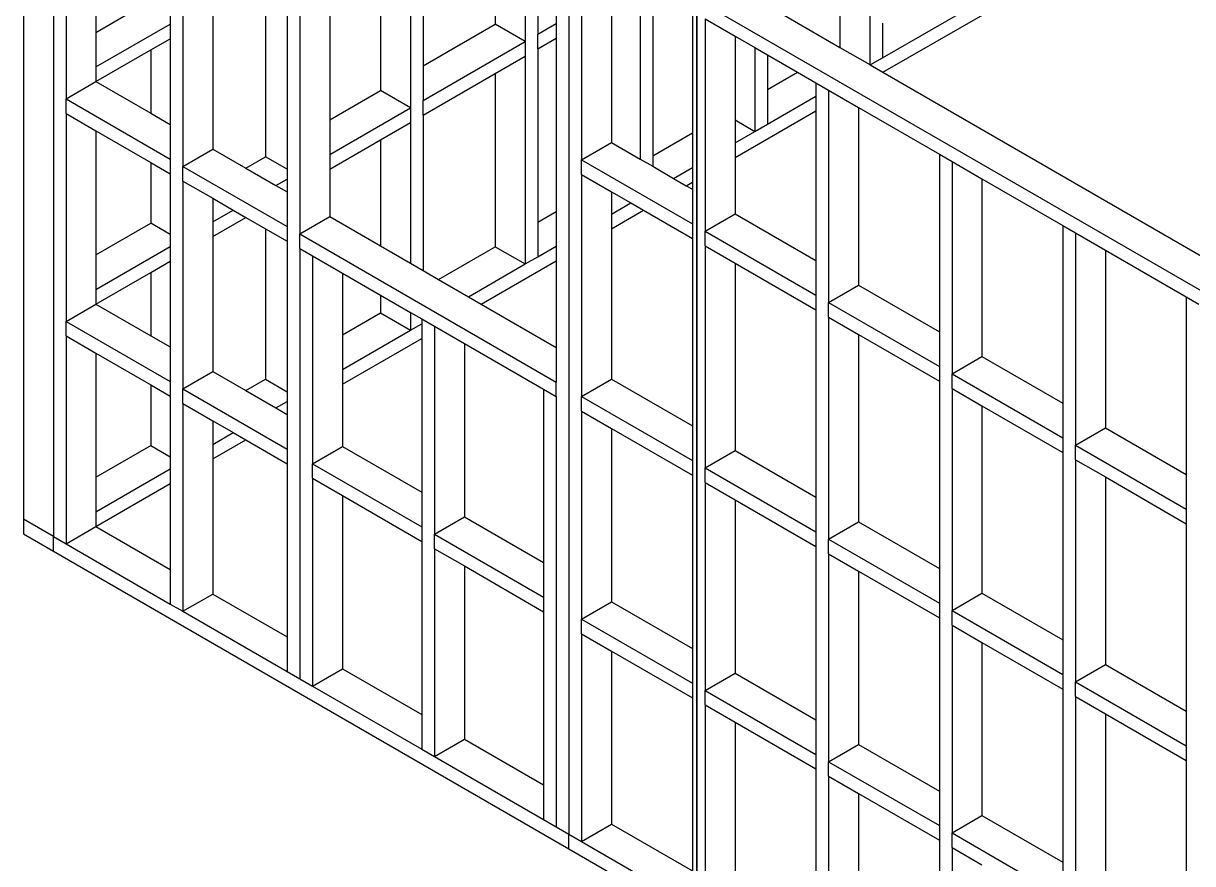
# Model space of a CAD drawing. Header units: millimetres. Extents: x 19458 to 19801, y 4351 to 4752.
# Drawn here: x 19618.583 to 19621.065, y 4519.628 to 4521.411 of the extents above; entities that cross this region are included whole.
import ezdxf

# ---------------------------------------------------------------- set-up
doc = ezdxf.new("R2010")
doc.units = ezdxf.units.MM
for name, color, linetype in [('cotas', 1, 'Continuous'), ('cotas @ 100', 1, 'Continuous'), ('cotas @ 200', 1, 'Continuous'), ('cotas @ 300', 1, 'Continuous'), ('cotas @ 400', 1, 'Continuous'), ('cotas @ 500', 1, 'Continuous'), ('cotas @ 95.9969', 1, 'Continuous')]:
    doc.layers.add(name, color=color, linetype=linetype)
doc.styles.add('COTAS SMC', font='GOTHIC.TTF')
doc.dimstyles.new('PIES SMCONSTRUCCIONES', dxfattribs={"dimscale": 0, "dimtxt": 0.18, "dimasz": 0.2, "dimexe": 0.18, "dimexo": 0, "dimgap": 0.1, "dimtad": 1, "dimdec": 0, "dimlfac": 39.3700787, "dimzin": 0, "dimdsep": 46, "dimlunit": 4, "dimtxsty": 'COTAS SMC', "dimblk1": 'FLECHA1', "dimblk2": 'FLECHA1', "dimsah": 1, "dimcen": 0.2, "dimdle": 0.075, "dimclrd": 1, "dimclre": 1, "dimclrt": 2, "dimaunit": 1, "dimadec": 0, "dimazin": 0, "dimtfac": 0.75, "dimtdec": 0, "dimtix": 1, "dimtmove": 2, "dimatfit": 3, "dimfxl": 0.09, "dimtvp": 1.5, "dimtfill": 1, "dimtolj": 1, "dimtzin": 0, "dimarcsym": 0})

# ---------------------------------------------------------------- blocks, each defined once
blk = doc.blocks.new('FLECHA1')
at = {"color": 1}
blk.add_line((-1, 0), (0.4961616904075186, 0), dxfattribs=at)
blk = doc.blocks.new('*D1623')
at = {"layer": 'cotas', "color": 1, "lineweight": -2, "transparency": 16777216}
for p, q in [((19620.01280604143, 4651.753346359425), (19620.01280604143, 4751.753346359425)), ((19620.41684630451, 4551.753346359425), (19530.01280604143, 4551.753346359425)), ((19620.01280604143, 4550.533346359425), (19620.01280604143, 4551.753346359425)), ((19620.41684630451, 4550.533346359425), (19530.01280604143, 4550.533346359425)), ((19620.01280604143, 4450.533346359425), (19620.01280604143, 4350.533346359425))]:
    blk.add_line(p, q, dxfattribs=at)
at = {"layer": 'Defpoints', "color": 0, "transparency": 16777216}
for p in [(19620.01280604143, 4551.753346359425), (19620.41684630451, 4551.753346359425), (19620.41684630451, 4550.533346359425)]:
    blk.add_point(p, dxfattribs=at)
at = {"layer": 'cotas', "color": 1, "lineweight": -2, "transparency": 16777216, "xscale": 100, "yscale": 100, "zscale": 100}
for p, rotation in [((19620.01280604143, 4551.753346359425), 270), ((19620.01280604143, 4550.533346359425), 90)]:
    blk.add_blockref('FLECHA1', p, dxfattribs=dict(at, rotation=rotation))
at = {"layer": 'cotas', "color": 2, "transparency": 16777216, "insert": (19523.88092296869, 4551.143346359429), "char_height": 90, "attachment_point": 5, "rotation": 90, "style": 'COTAS SMC', "bg_fill": 3, "box_fill_scale": 1.1, "bg_fill_color": 256, "bg_fill_true_color": 13158600, "bg_fill_transparency": 0}
blk.add_mtext("\\A1;4'", dxfattribs=at)
blk = doc.blocks.new('*D1646')
at = {"layer": 'cotas', "color": 1, "lineweight": -2, "transparency": 16777216}
for p, q in [((19620.01280604143, 4571.753346359425), (19620.01280604143, 4591.753346359425)), ((19620.41684630451, 4551.753346359425), (19602.01280604143, 4551.753346359425)), ((19620.01280604143, 4550.533346359425), (19620.01280604143, 4551.753346359425)), ((19620.41684630451, 4550.533346359425), (19602.01280604143, 4550.533346359425)), ((19620.01280604143, 4530.533346359425), (19620.01280604143, 4510.533346359425))]:
    blk.add_line(p, q, dxfattribs=at)
at = {"layer": 'Defpoints', "color": 0, "transparency": 16777216}
for p in [(19620.01280604143, 4551.753346359425), (19620.41684630451, 4551.753346359425), (19620.41684630451, 4550.533346359425)]:
    blk.add_point(p, dxfattribs=at)
at = {"layer": 'cotas', "color": 1, "lineweight": -2, "transparency": 16777216, "xscale": 20, "yscale": 20, "zscale": 20}
for p, rotation in [((19620.01280604143, 4551.753346359425), 270), ((19620.01280604143, 4550.533346359425), 90)]:
    blk.add_blockref('FLECHA1', p, dxfattribs=dict(at, rotation=rotation))
at = {"layer": 'cotas', "color": 2, "transparency": 16777216, "insert": (19600.78642942688, 4551.143346359429), "char_height": 18, "attachment_point": 5, "rotation": 90, "style": 'COTAS SMC', "bg_fill": 3, "box_fill_scale": 1.1, "bg_fill_color": 256, "bg_fill_true_color": 13158600, "bg_fill_transparency": 0}
blk.add_mtext("\\A1;4'", dxfattribs=at)
blk = doc.blocks.new('*D1648')
at = {"layer": 'cotas', "color": 1, "lineweight": -2, "transparency": 16777216}
for p, q in [((19620.01280604143, 4591.753346359425), (19620.01280604143, 4631.753346359425)), ((19620.41684630451, 4551.753346359425), (19584.01280604143, 4551.753346359425)), ((19620.01280604143, 4550.533346359425), (19620.01280604143, 4551.753346359425)), ((19620.41684630451, 4550.533346359425), (19584.01280604143, 4550.533346359425)), ((19620.01280604143, 4510.533346359425), (19620.01280604143, 4470.533346359425))]:
    blk.add_line(p, q, dxfattribs=at)
at = {"layer": 'Defpoints', "color": 0, "transparency": 16777216}
for p in [(19620.01280604143, 4551.753346359425), (19620.41684630451, 4551.753346359425), (19620.41684630451, 4550.533346359425)]:
    blk.add_point(p, dxfattribs=at)
at = {"layer": 'cotas', "color": 1, "lineweight": -2, "transparency": 16777216, "xscale": 40, "yscale": 40, "zscale": 40}
for p, rotation in [((19620.01280604143, 4551.753346359425), 270), ((19620.01280604143, 4550.533346359425), 90)]:
    blk.add_blockref('FLECHA1', p, dxfattribs=dict(at, rotation=rotation))
at = {"layer": 'cotas', "color": 2, "transparency": 16777216, "insert": (19581.56005281233, 4551.143346359429), "char_height": 36, "attachment_point": 5, "rotation": 90, "style": 'COTAS SMC', "bg_fill": 3, "box_fill_scale": 1.1, "bg_fill_color": 256, "bg_fill_true_color": 13158600, "bg_fill_transparency": 0}
blk.add_mtext("\\A1;4'", dxfattribs=at)
blk = doc.blocks.new('*D1667')
at = {"layer": 'cotas', "color": 1, "lineweight": -2, "transparency": 16777216}
for p, q in [((19620.01280604143, 4611.753346359425), (19620.01280604143, 4671.753346359425)), ((19620.41684630451, 4551.753346359425), (19566.01280604143, 4551.753346359425)), ((19620.01280604143, 4550.533346359425), (19620.01280604143, 4551.753346359425)), ((19620.41684630451, 4550.533346359425), (19566.01280604143, 4550.533346359425)), ((19620.01280604143, 4490.533346359425), (19620.01280604143, 4430.533346359425))]:
    blk.add_line(p, q, dxfattribs=at)
at = {"layer": 'Defpoints', "color": 0, "transparency": 16777216}
for p in [(19620.01280604143, 4551.753346359425), (19620.41684630451, 4551.753346359425), (19620.41684630451, 4550.533346359425)]:
    blk.add_point(p, dxfattribs=at)
at = {"layer": 'cotas', "color": 1, "lineweight": -2, "transparency": 16777216, "xscale": 60, "yscale": 60, "zscale": 60}
for p, rotation in [((19620.01280604143, 4551.753346359425), 270), ((19620.01280604143, 4550.533346359425), 90)]:
    blk.add_blockref('FLECHA1', p, dxfattribs=dict(at, rotation=rotation))
at = {"layer": 'cotas', "color": 2, "transparency": 16777216, "insert": (19562.33367619778, 4551.143346359429), "char_height": 54, "attachment_point": 5, "rotation": 90, "style": 'COTAS SMC', "bg_fill": 3, "box_fill_scale": 1.1, "bg_fill_color": 256, "bg_fill_true_color": 13158600, "bg_fill_transparency": 0}
blk.add_mtext("\\A1;4'", dxfattribs=at)
blk = doc.blocks.new('*D1671')
at = {"layer": 'cotas', "color": 1, "lineweight": -2, "transparency": 16777216}
for p, q in [((19620.01280604143, 4570.952731979086), (19620.01280604143, 4590.152117598745)), ((19620.41684630451, 4551.753346359425), (19602.73335898373, 4551.753346359425)), ((19620.01280604143, 4550.533346359425), (19620.01280604143, 4551.753346359425)), ((19620.41684630451, 4550.533346359425), (19602.73335898373, 4550.533346359425)), ((19620.01280604143, 4531.333960739765), (19620.01280604143, 4512.134575120105))]:
    blk.add_line(p, q, dxfattribs=at)
at = {"layer": 'Defpoints', "color": 0, "transparency": 16777216}
for p in [(19620.01280604143, 4551.753346359425), (19620.41684630451, 4551.753346359425), (19620.41684630451, 4550.533346359425)]:
    blk.add_point(p, dxfattribs=at)
at = {"layer": 'cotas', "color": 1, "lineweight": -2, "transparency": 16777216, "xscale": 19.19938561966017, "yscale": 19.19938561966017, "zscale": 19.19938561966017}
for p, rotation in [((19620.01280604143, 4551.753346359425), 270), ((19620.01280604143, 4550.533346359425), 90)]:
    blk.add_blockref('FLECHA1', p, dxfattribs=dict(at, rotation=rotation))
at = {"layer": 'cotas', "color": 2, "transparency": 16777216, "insert": (19601.55607510685, 4551.143346359429), "char_height": 17.27944705769415, "attachment_point": 5, "rotation": 90, "style": 'COTAS SMC', "bg_fill": 3, "box_fill_scale": 1.1, "bg_fill_color": 256, "bg_fill_true_color": 13158600, "bg_fill_transparency": 0}
blk.add_mtext("\\A1;4'", dxfattribs=at)
blk = doc.blocks.new('*D1673')
at = {"layer": 'cotas', "color": 1, "lineweight": -2, "transparency": 16777216}
for p, q in [((19620.01280604143, 4631.753346359425), (19620.01280604143, 4711.753346359425)), ((19620.41684630451, 4551.753346359425), (19548.01280604143, 4551.753346359425)), ((19620.01280604143, 4550.533346359425), (19620.01280604143, 4551.753346359425)), ((19620.41684630451, 4550.533346359425), (19548.01280604143, 4550.533346359425)), ((19620.01280604143, 4470.533346359425), (19620.01280604143, 4390.533346359425))]:
    blk.add_line(p, q, dxfattribs=at)
at = {"layer": 'Defpoints', "color": 0, "transparency": 16777216}
for p in [(19620.01280604143, 4551.753346359425), (19620.41684630451, 4551.753346359425), (19620.41684630451, 4550.533346359425)]:
    blk.add_point(p, dxfattribs=at)
at = {"layer": 'cotas', "color": 1, "lineweight": -2, "transparency": 16777216, "xscale": 80, "yscale": 80, "zscale": 80}
for p, rotation in [((19620.01280604143, 4551.753346359425), 270), ((19620.01280604143, 4550.533346359425), 90)]:
    blk.add_blockref('FLECHA1', p, dxfattribs=dict(at, rotation=rotation))
at = {"layer": 'cotas', "color": 2, "transparency": 16777216, "insert": (19543.10729958324, 4551.143346359429), "char_height": 72, "attachment_point": 5, "rotation": 90, "style": 'COTAS SMC', "bg_fill": 3, "box_fill_scale": 1.1, "bg_fill_color": 256, "bg_fill_true_color": 13158600, "bg_fill_transparency": 0}
blk.add_mtext("\\A1;4'", dxfattribs=at)
blk = doc.blocks.new('ISO GENERAL')
at = {"color": 250}
for p, q in [((-5.156229413547408, -0.3556681186764763), (-5.156229413547408, -2.253206172750652)), ((-5.092589803240116, -0.3924104648185676), (-5.092589803240116, -2.289948518891833)), ((-4.569330785172497, -0.7255410698289779), (-4.569330785172497, -1.647692308265505)), ((-3.359596689730097, -0.8482513755952823), (-3.359596790418436, -1.288442884916549)), ((-3.423236400725727, -0.8849937798686369), (-3.423236400725727, -1.251700538774458)), ((-5.065719745554816, -0.9000263891466602), (-5.065719745554816, -1.361102008365378)), ((-5.002080135247525, -0.9367687352887515), (-5.002080135247525, -1.219848099865885)), ((-4.33452409702295, -0.9389460038546531), (-4.334524193352991, -1.380099045911265)), ((-4.307654140069644, -0.9234326269752273), (-4.30765413566769, -1.291101034856183)), ((-4.154431952927553, -0.9650830223126832), (-4.154431952927553, -1.20263816640454)), ((-4.398163803660282, -0.9756884056141644), (-4.398163803660282, -1.343356816036248)), ((-4.090792342620261, -1.001825368454774), (-4.090792342620261, -1.239380396280467)), ((-3.997988505972899, -0.9933519483747659), (-2.398512966930866, -1.916809581404777)), ((-4.505691174865206, -1.03776936232498), (-4.505691174865206, -1.405437772747064)), ((-3.997988505972899, -1.024378818450714), (-3.997988505972899, -2.921916872524889)), ((-3.971118448287598, -1.039892253487778), (-3.971118448287598, -1.490598366159247)), ((-4.817525265363656, -1.043321539097633), (-4.817525265363656, -1.504397158315442)), ((-3.331893918089918, -1.304437145713564), (-2.882032583882392, -1.044709583256008)), ((-4.024858563658199, -1.127828935231264), (-4.024858563658199, -1.201313627514537)), ((-3.847060391195555, -1.129688674857789), (-3.847060491887532, -1.48873856839964)), ((-3.820190434202232, -1.127030583049418), (-3.820190434202232, -1.4818437083768)), ((-5.002080135247525, -1.219848099865885), (-4.885627505129378, -1.15261414251745)), ((-4.641895654393011, -1.144721342267985), (-4.641895654393011, -1.484075465667047)), ((-4.063922284934961, -1.150382385225384), (-4.063922284978617, -1.223867077534123)), ((-3.907478837980307, -1.164571281372446), (-3.907478837980307, -1.453856020018065)), ((-3.576458583465865, -1.163237670322815), (-3.423236400725727, -1.251700538774458)), ((-3.332726732733136, -1.273891101394838), (-3.115864939682069, -1.148685886802014)), ((-4.844395323048957, -1.176419442706901), (-4.844395323048957, -1.202293423378251)), ((-4.753885655056365, -1.181064512274133), (-4.753885655056365, -1.46765481217426)), ((-4.596200842857797, -1.171103254008813), (-4.596200842857797, -1.510457261142619)), ((-3.735887592414656, -1.175702851449387), (-3.735887592414656, -1.433171439976832)), ((-3.709017534729355, -1.191216286487361), (-3.645377924422064, -1.227958632629452)), ((-3.709017534729355, -1.191216286487361), (-3.709017534729355, -1.64192239915883)), ((-5.002080135247525, -1.293332792149158), (-4.844395323048957, -1.202293423378251)), ((-4.844395323048957, -1.202293423378251), (-4.844395323048957, -1.233320293453289)), ((-4.30765413566769, -1.291101034856183), (-4.154431952927553, -1.20263816640454)), ((-4.090792342620261, -1.239380396280467), (-4.154431952927553, -1.20263816640454)), ((-4.063922284978617, -1.223867077534123), (-4.024858563658199, -1.201313627514537)), ((-4.024858563658199, -1.201313627514537), (-4.024858563658199, -1.232340497589576)), ((-3.332726732733136, -1.200406409113384), (-3.332726732733136, -1.273891101394838)), ((-5.002080135247525, -1.219848099865885), (-5.002080135247525, -1.293332792149158)), ((-4.885627505129378, -1.257125704876671), (-4.844395323048957, -1.233320293453289)), ((-4.844395323048957, -1.233320293453289), (-4.844395323048957, -1.415399030994195)), ((-4.307654135711346, -1.364585727165831), (-4.090792342620261, -1.239380396280467)), ((-4.090792342620261, -1.239380396280467), (-4.090792241931922, -1.270407324488588)), ((-4.063922284978617, -1.254893947609162), (-4.063922284978617, -1.223867077534123)), ((-4.063922284978617, -1.254893947609162), (-4.024858563658199, -1.232340497589576)), ((-4.024858563658199, -1.232340497589576), (-4.024858563658199, -1.600008908013479)), ((-3.645377924422064, -1.227958632629452), (-3.645377924422064, -1.405846021049001)), ((-3.645377924422064, -1.227958632629452), (-3.603328641151165, -1.252235797644062)), ((-5.002080135247525, -1.324359662224197), (-4.885627505129378, -1.257125704876671)), ((-4.885627505129378, -1.257125704876671), (-4.885627505129378, -1.391593619570813)), ((-4.063922284978617, -1.254893947609162), (-4.063922284934961, -1.622562358007599)), ((-3.603328641151165, -1.252235797644062), (-3.603328641151165, -1.43012318606452)), ((-3.603328641151165, -1.252235797644062), (-3.576458583465865, -1.267749232682036)), ((-3.423236400725727, -1.251700538774458), (-3.359596790418436, -1.288442884916549)), ((-4.154431952927553, -1.307149728763761), (-4.090792241931922, -1.270407324488588)), ((-4.090792241931922, -1.270407324488588), (-4.090792342620261, -1.711560485327027)), ((-3.576458583465865, -1.267749232682036), (-3.576458583465865, -1.341125058745092)), ((-3.576458583465865, -1.267749232682036), (-3.512913254071464, -1.304437145713564)), ((-3.359596790418436, -1.288442884916549), (-3.358763975775219, -1.28892371067559)), ((-3.358763975775219, -1.28892371067559), (-3.332726732733136, -1.273891101394838)), ((-3.358763975775219, -1.28892371067559), (-3.331893918089918, -1.304437145713564)), ((-5.002080135247525, -1.293332792149158), (-5.002080135247525, -1.324359662224197)), ((-4.30765413566769, -1.291101034856183), (-4.307654135711346, -1.364585727165831)), ((-4.307654135711346, -1.39561259724087), (-4.154431952927553, -1.307149728763761)), ((-4.154431952927553, -1.307149728763761), (-4.154431952927553, -1.674818139185845)), ((-3.576458583465865, -1.341125058745092), (-3.512913254071464, -1.304437145713564)), ((-3.512913254071464, -1.304437145713564), (-3.473786678852775, -1.32702688444806)), ((-3.331893918089918, -1.304437145713564), (-2.334873356623575, -1.880067235262686)), ((-5.065719745554816, -1.361102008365378), (-5.002080135247525, -1.324359662224197)), ((-5.002080135247525, -1.324359662224197), (-4.885627505129378, -1.391593619570813)), ((-3.473786678852775, -1.32702688444806), (-3.446916621167475, -1.342540319486034)), ((-3.473786678852775, -1.32702688444806), (-3.473786678852775, -1.355332099261432)), ((-5.065719745554816, -1.392128878440417), (-5.065719745554816, -1.361102008365378)), ((-5.065719745554816, -1.361102008365378), (-4.844395323048957, -1.488883723277468)), ((-4.505691174865206, -1.405437772747064), (-4.398163803660282, -1.343356816036248)), ((-4.334524193352991, -1.380099045911265), (-4.398163803660282, -1.343356816036248)), ((-4.307654135711346, -1.39561259724087), (-4.307654135711346, -1.364585727165831)), ((-3.576458583465865, -1.341125058745092), (-3.576458583465865, -1.414609751026546)), ((-3.576458583465865, -1.414609751026546), (-3.473786678852775, -1.355332099261432)), ((-3.473786678852775, -1.355332099261432), (-3.473786678852775, -1.38635896933647)), ((-3.446916621167475, -1.342540319486034), (-3.446916621167475, -1.793246432157503)), ((-3.446916621167475, -1.342540319486034), (-3.383277010860184, -1.379282665628125)), ((-4.505691174865206, -1.478922465030337), (-4.334524193352991, -1.380099045911265)), ((-4.334524193352991, -1.380099045911265), (-4.334524092664651, -1.411125974120296)), ((-3.645377924422064, -1.485427221155987), (-3.473786678852775, -1.38635896933647)), ((-3.473786678852775, -1.38635896933647), (-3.473786678852775, -1.704248304836256)), ((-3.383277010860184, -1.379282665628125), (-3.383277010860184, -1.756504086015411)), ((-3.383277010860184, -1.379282665628125), (-3.211685765290895, -1.478350917447642)), ((-5.065719745554816, -1.392128878440417), (-5.002080135247525, -1.428871224581599)), ((-5.065719745554816, -1.392128878440417), (-5.065719745558454, -1.833281981146683)), ((-4.885627505129378, -1.391593619570813), (-4.844395323048957, -1.415399030994195)), ((-4.505691174865206, -1.405437772747064), (-4.505691174865206, -1.478922465030337)), ((-4.398163803660282, -1.44786837839456), (-4.334524092664651, -1.411125974120296)), ((-4.334524092664651, -1.411125974120296), (-4.334524193352991, -1.709773264975411)), ((-4.307654135711346, -1.39561259724087), (-4.30765413566769, -1.725286700013385)), ((-3.645377924422064, -1.405846021049001), (-3.603328641151165, -1.43012318606452)), ((-3.645377924422064, -1.405846021049001), (-3.645377924422064, -1.454400351080949)), ((-3.603328641151165, -1.43012318606452), (-3.576458583465865, -1.414609751026546)), ((-5.002080135247525, -1.428871224581599), (-5.002080135247525, -1.692028072646281)), ((-5.002080135247525, -1.428871224581599), (-4.885627505129378, -1.496105181930034)), ((-4.844395323048957, -1.415399030994195), (-4.844395323048957, -1.488883723277468)), ((-3.820190434202232, -1.4818437083768), (-3.735887592414656, -1.433171439976832)), ((-3.735887592414656, -1.433171439976832), (-3.735887592414656, -1.506656132260105)), ((-3.645377924422064, -1.454400351080949), (-3.603328641151165, -1.43012318606452)), ((-4.505691174865206, -1.509949335105375), (-4.398163803660282, -1.44786837839456)), ((-4.398163803660282, -1.44786837839456), (-4.398163803660282, -1.673030918833319)), ((-3.971118448287598, -1.490598366159247), (-3.907478837980307, -1.453856020018065)), ((-3.907478837980307, -1.453856020018065), (-3.847060491887532, -1.48873856839964)), ((-3.645377924422064, -1.454400351080949), (-3.645377924422064, -1.485427221155987)), ((-4.844395323048957, -1.488883723277468), (-4.844395323048957, -1.519910593352506)), ((-4.817525265363656, -1.504397158315442), (-4.753885655056365, -1.46765481217426)), ((-4.753885655056365, -1.46765481217426), (-4.683669951653428, -1.508193867434784)), ((-4.683669951653428, -1.508193867434784), (-4.641895654393011, -1.484075465667047)), ((-4.596200842857797, -1.510457261142619), (-4.641895654393011, -1.484075465667047)), ((-4.505691174865206, -1.478922465030337), (-4.505691174865206, -1.509949335105375)), ((-3.847060491887532, -1.48873856839964), (-3.820190434202232, -1.504252003437614)), ((-3.820190434202232, -1.4818437083768), (-3.820190434202232, -1.504252003437614)), ((-3.645377924422064, -1.485427221155987), (-3.645377924422064, -1.605180053016738)), ((-3.211685765290895, -1.478350917447642), (-3.184815707605594, -1.493864352485616)), ((-3.211685765290895, -1.478350917447642), (-3.211685765290895, -1.855572337834928)), ((-4.885627505129378, -1.496105181930034), (-4.885627505129378, -1.624794115298755)), ((-4.885627505129378, -1.496105181930034), (-4.844395323048957, -1.519910593352506)), ((-4.817525265363656, -1.53542402839048), (-4.817525265363656, -1.504397158315442)), ((-4.817525265363656, -1.504397158315442), (-4.596200842857797, -1.632178873226621)), ((-4.683669951653428, -1.508193867434784), (-4.620030341346137, -1.544936213576875)), ((-4.596200842857797, -1.510457261142619), (-4.596200842857797, -1.531178246209492)), ((-4.505691174865206, -1.509949335105375), (-4.505691174865206, -1.610949962124323)), ((-3.971118448287598, -1.490598366159247), (-3.735887592414656, -1.626408964120856)), ((-3.971118448287598, -1.521625236234286), (-3.971118448287598, -1.490598366159247)), ((-3.820190434202232, -1.504252003437614), (-3.775956976671296, -1.529790202049298)), ((-3.775956976671296, -1.529790202049298), (-3.735887592414656, -1.506656132260105)), ((-3.735887592414656, -1.506656132260105), (-3.735887592414656, -1.537683002335143)), ((-3.184815707605594, -1.493864352485616), (-3.184815707605594, -1.944570465156175)), ((-3.184815707605594, -1.493864352485616), (-3.121176097301941, -1.530606698626798)), ((-4.844395323048957, -1.519910593352506), (-4.844395323048957, -1.648599410456882)), ((-4.817525265363656, -1.53542402839048), (-4.753885655056365, -1.572166374531662)), ((-4.817525265363656, -1.53542402839048), (-4.817525265363656, -1.976577131096747)), ((-4.620030341346137, -1.544936213576875), (-4.596200842857797, -1.531178246209492)), ((-4.596200842857797, -1.531178246209492), (-4.596200842857797, -1.558694180943348)), ((-3.971118448287598, -1.521625236234286), (-3.907478837980307, -1.558367582376377)), ((-3.971118448287598, -1.521625236234286), (-3.971118448287598, -1.993070361998434)), ((-3.775956976671296, -1.529790202049298), (-3.749086918985995, -1.545303637086363)), ((-3.749086918985995, -1.545303637086363), (-3.735887592414656, -1.537683002335143)), ((-3.735887592414656, -1.537683002335143), (-3.735887592414656, -1.552924271837583)), ((-3.121176097301941, -1.530606698626798), (-3.121176097301941, -1.907828119014994)), ((-3.121176097301941, -1.530606698626798), (-2.949584851732652, -1.629674950447225)), ((-4.620030341346137, -1.544936213576875), (-4.596200842857797, -1.558694180943348)), ((-4.596200842857797, -1.558694180943348), (-4.596200842857797, -1.632178873226621)), ((-3.907478837980307, -1.558367582376377), (-3.907478837980307, -1.605724384080531)), ((-3.907478837980307, -1.558367582376377), (-3.866466644663888, -1.582045983228454)), ((-3.749086918985995, -1.545303637086363), (-3.735887592414656, -1.552924271837583)), ((-3.735887592414656, -1.552924271837583), (-3.735887592414656, -1.626408964120856)), ((-4.753885655056365, -1.572166374531662), (-4.753885655056365, -1.62221761497949)), ((-4.753885655056365, -1.572166374531662), (-4.710540009338729, -1.597191994756031)), ((-3.907478837980307, -1.605724384080531), (-3.866466644663888, -1.582045983228454)), ((-3.866466644663888, -1.582045983228454), (-3.839596586978587, -1.597559418265519)), ((-4.753885655056365, -1.62221761497949), (-4.710540009338729, -1.597191994756031)), ((-4.753885655056365, -1.653244485055438), (-4.683669951653428, -1.612705429794005)), ((-4.710540009338729, -1.597191994756031), (-4.683669951653428, -1.612705429794005)), ((-4.683669951653428, -1.612705429794005), (-4.641895654393011, -1.636823831560832)), ((-4.569330785172497, -1.647692308265505), (-4.505691174865206, -1.610949962124323)), ((-4.505691174865206, -1.610949962124323), (-4.398163803660282, -1.673030918833319)), ((-4.063922284934961, -1.622562358007599), (-4.024858563658199, -1.600008908013479)), ((-4.024858563658199, -1.600008908013479), (-4.024858563658199, -1.673493600297661)), ((-3.907478837980307, -1.63675125415557), (-3.839596586978587, -1.597559418265519)), ((-3.907478837980307, -1.605724384080531), (-3.907478837980307, -1.63675125415557)), ((-3.839596586978587, -1.597559418265519), (-3.735887592414656, -1.657435834195894)), ((-3.709017534729355, -1.64192239915883), (-3.645377924422064, -1.605180053016738)), ((-3.645377924422064, -1.605180053016738), (-3.473786678852775, -1.704248304836256)), ((-5.002080135247525, -1.692028072646281), (-4.885627505129378, -1.624794115298755)), ((-4.844395323048957, -1.648599410456882), (-4.885627505129378, -1.624794115298755)), ((-4.753885655056365, -1.62221761497949), (-4.753885655056365, -1.653244485055438)), ((-4.641895654393011, -1.636823831560832), (-4.641895654393011, -1.956255438448352)), ((-4.641895654393011, -1.636823831560832), (-4.596200842857797, -1.663205743302569)), ((-4.596200842857797, -1.632178873226621), (-4.596200842857797, -1.663205743302569)), ((-4.063922284934961, -1.622562358007599), (-4.063922284934961, -1.696047050289962)), ((-3.907478837980307, -1.63675125415557), (-3.907478837980307, -1.956328015857252)), ((-3.735887592414656, -1.626408964120856), (-3.735887592414656, -1.657435834195894)), ((-2.949584851732652, -1.629674950447225), (-2.922714794047351, -1.645188385484289)), ((-2.949584851732652, -1.629674950447225), (-2.949584851732652, -2.006896370834511)), ((-4.844395323048957, -1.648599410456882), (-4.844395323048957, -1.674473396159556)), ((-4.753885655056365, -1.653244485055438), (-4.753885655056365, -1.939834784955565)), ((-4.569330785172497, -1.647692308265505), (-4.024858563658199, -1.962043491921577)), ((-4.569330785172497, -1.678719178340543), (-4.569330785172497, -1.647692308265505)), ((-3.735887592414656, -1.657435834195894), (-3.735887592414656, -2.05539626767677)), ((-3.709017534729355, -1.64192239915883), (-3.473786678852775, -1.777732997120438)), ((-3.709017534729355, -1.672949269233868), (-3.709017534729355, -1.64192239915883)), ((-2.922714794047351, -1.645188385484289), (-2.922714794047351, -2.095894498155758)), ((-2.922714794047351, -1.645188385484289), (-2.85907518374006, -1.68193073162638)), ((-5.002080135247525, -1.765512764929554), (-4.844395323048957, -1.674473396159556)), ((-4.844395323048957, -1.674473396159556), (-4.844395323048957, -1.705500266234594)), ((-4.596200842857797, -1.663205743302569), (-4.596200842857797, -1.982637350189179)), ((-4.569330785172497, -1.678719178340543), (-4.542460727487196, -1.694232613378517)), ((-4.569330785172497, -1.678719178340543), (-4.569330785172497, -2.592052253827205)), ((-4.398163803660282, -1.673030918833319), (-4.334524193352991, -1.709773264975411)), ((-4.27475010006674, -1.744283853826346), (-4.154431952927553, -1.674818139185845)), ((-4.154431952927553, -1.674818139185845), (-4.090792342620261, -1.711560485327027)), ((-4.063922284934961, -1.696047050289962), (-4.024858563658199, -1.673493600297661)), ((-4.024858563658199, -1.673493600297661), (-4.024858563658199, -1.704520470372699)), ((-3.709017534729355, -1.672949269233868), (-3.645377924422064, -1.709691615375959)), ((-3.709017534729355, -1.672949269233868), (-3.709017534729355, -2.144394394998017)), ((-2.85907518374006, -1.68193073162638), (-2.85907518374006, -2.059152152013667)), ((-2.85907518374006, -1.68193073162638), (-2.687483938170772, -1.780998983445897)), ((-5.002080135247525, -1.692028072646281), (-5.002080135247525, -1.765512764929554)), ((-4.885627505129378, -1.729305677657067), (-4.844395323048957, -1.705500266234594)), ((-4.844395323048957, -1.705500266234594), (-4.844395323048957, -1.887579003776409)), ((-4.542460727487196, -1.694232613378517), (-4.542460727487196, -2.135385716084784)), ((-4.542460727487196, -1.694232613378517), (-4.478821117179905, -1.730974959519699)), ((-4.334524193352991, -1.709773264975411), (-4.30765413566769, -1.725286700013385)), ((-4.211110489759449, -1.781026199967528), (-4.090792342620261, -1.711560485327027)), ((-4.184240432074148, -1.796539635005502), (-4.024858563658199, -1.704520470372699)), ((-4.090792342620261, -1.711560485327027), (-4.063922284934961, -1.696047050289962)), ((-4.024858563658199, -1.704520470372699), (-4.024858563658199, -1.888558799638304)), ((-3.645377924422064, -1.709691615375959), (-3.645377924422064, -2.107652048855925)), ((-3.645377924422064, -1.709691615375959), (-3.473786678852775, -1.808759867194567)), ((-3.473786678852775, -1.704248304836256), (-3.473786678852775, -1.777732997120438)), ((-5.002080135247525, -1.796539635005502), (-4.885627505129378, -1.729305677657067)), ((-4.885627505129378, -1.729305677657067), (-4.885627505129378, -1.863773592353027)), ((-4.478821117179905, -1.730974959519699), (-4.478821117179905, -1.862104310491304)), ((-4.478821117179905, -1.730974959519699), (-4.398163803660282, -1.77754248119254)), ((-4.30765413566769, -1.725286700013385), (-4.27475010006674, -1.744283853826346)), ((-4.27475010006674, -1.744283853826346), (-4.211110489759449, -1.781026199967528)), ((-3.446916621167475, -1.793246432157503), (-3.383277010860184, -1.756504086015411)), ((-3.383277010860184, -1.756504086015411), (-3.211685765290895, -1.855572337834928)), ((-5.002080135247525, -1.765512764929554), (-5.002080135247525, -1.796539635005502)), ((-4.398163803660282, -1.77754248119254), (-4.398163803660282, -1.815536788816644)), ((-4.398163803660282, -1.77754248119254), (-4.334524193352991, -1.814284827333722)), ((-4.211110489759449, -1.781026199967528), (-4.184240432074148, -1.796539635005502)), ((-3.473786678852775, -1.777732997120438), (-3.473786678852775, -1.808759867194567)), ((-2.687483938170772, -1.780998983445897), (-2.660613880485471, -1.796512418482962)), ((-2.687483938170772, -1.780998983445897), (-2.687483938170772, -2.158220403833184)), ((-5.065719745558454, -1.833281981146683), (-5.002080135247525, -1.796539635005502)), ((-5.002080135247525, -1.796539635005502), (-4.885627505129378, -1.863773592353027)), ((-4.184240432074148, -1.796539635005502), (-4.024858563658199, -1.888558799638304)), ((-3.473786678852775, -1.808759867194567), (-3.473786678852775, -2.206720300675443)), ((-3.446916621167475, -1.793246432157503), (-3.211685765290895, -1.929057030119111)), ((-3.446916621167475, -1.824273302232541), (-3.446916621167475, -1.793246432157503)), ((-5.065719745558454, -1.864308851221722), (-5.065719745558454, -1.833281981146683)), ((-5.065719745558454, -1.833281981146683), (-4.844395323048957, -1.961063696058773)), ((-4.478821117179905, -1.862104310491304), (-4.398163803660282, -1.815536788816644)), ((-4.398163803660282, -1.815536788816644), (-4.334524193352991, -1.852279134958735)), ((-4.334524193352991, -1.814284827333722), (-4.334524193352991, -1.852279134958735)), ((-4.334524193352991, -1.814284827333722), (-4.310529703256179, -1.828138052652321)), ((-4.310529703256179, -1.828138052652321), (-4.283659645570879, -1.843651487689385)), ((-4.310529703256179, -1.828138052652321), (-4.310529703256179, -1.838425909641956)), ((-3.446916621167475, -1.824273302232541), (-3.383277010860184, -1.861015648374632)), ((-3.446916621167475, -1.824273302232541), (-3.446916621167475, -2.29571842799669)), ((-4.478821117179905, -1.935589002775487), (-4.334524193352991, -1.852279134958735)), ((-4.334524193352991, -1.852279134958735), (-4.310529703256179, -1.838425909641956)), ((-4.310529703256179, -1.838425909641956), (-4.310529703256179, -1.869452779718813)), ((-4.283659645570879, -1.843651487689385), (-4.283659645570879, -2.284804590394742)), ((-4.283659645570879, -1.843651487689385), (-4.220020035263587, -1.880393833830567)), ((-3.383277010860184, -1.861015648374632), (-3.383277010860184, -2.258976081854598)), ((-3.383277010860184, -1.861015648374632), (-3.211685765290895, -1.960083900194149)), ((-3.211685765290895, -1.855572337834928), (-3.211685765290895, -1.929057030119111)), ((-5.065719745558454, -1.864308851221722), (-5.002080135247525, -1.901051197363813)), ((-5.065719745558454, -1.864308851221722), (-5.065719745554816, -2.305461953928898)), ((-4.885627505129378, -1.863773592353027), (-4.844395323048957, -1.887579003776409)), ((-4.478821117179905, -1.862104310491304), (-4.478821117179905, -1.935589002775487)), ((-4.478821117179905, -1.966615872850525), (-4.310529703256179, -1.869452779718813)), ((-4.310529703256179, -1.869452779718813), (-4.310529703256179, -2.195806463074405)), ((-4.220020035263587, -1.880393833830567), (-4.220020035263587, -2.24806224425356)), ((-4.220020035263587, -1.880393833830567), (-4.051728621339862, -1.977556926963189)), ((-5.002080135247525, -1.901051197363813), (-5.002080135247525, -2.164208045429405)), ((-5.002080135247525, -1.901051197363813), (-4.885627505129378, -1.968285154712248)), ((-4.844395323048957, -1.887579003776409), (-4.844395323048957, -1.961063696058773)), ((-4.024858563658199, -1.888558799638304), (-4.024858563658199, -1.962043491921577)), ((-3.184815707605594, -1.944570465156175), (-3.121176097301941, -1.907828119014994)), ((-3.121176097301941, -1.907828119014994), (-2.949584851732652, -2.006896370834511)), ((-4.478821117179905, -1.935589002775487), (-4.478821117179905, -1.966615872850525)), ((-3.211685765290895, -1.929057030119111), (-3.211685765290895, -1.960083900194149)), ((-4.817525265363656, -1.976577131096747), (-4.753885655056365, -1.939834784955565)), ((-4.753885655056365, -1.939834784955565), (-4.683669951653428, -1.980373840216998)), ((-4.683669951653428, -1.980373840216998), (-4.641895654393011, -1.956255438448352)), ((-4.641895654393011, -1.956255438448352), (-4.596200842857797, -1.982637350189179)), ((-3.971118448287598, -1.993070361998434), (-3.907478837980307, -1.956328015857252)), ((-3.907478837980307, -1.956328015857252), (-3.735887592414656, -2.05539626767677)), ((-3.211685765290895, -1.960083900194149), (-3.211685765290895, -2.358044333675025)), ((-3.184815707605594, -1.944570465156175), (-2.949584851732652, -2.080381063117784)), ((-3.184815707605594, -1.975597335232123), (-3.184815707605594, -1.944570465156175)), ((-4.885627505129378, -1.968285154712248), (-4.885627505129378, -2.096974088079151)), ((-4.885627505129378, -1.968285154712248), (-4.844395323048957, -1.992090566133811)), ((-4.844395323048957, -1.961063696058773), (-4.844395323048957, -1.992090566133811)), ((-4.817525265363656, -2.007604001171785), (-4.817525265363656, -1.976577131096747)), ((-4.817525265363656, -1.976577131096747), (-4.596200842857797, -2.104358846008836)), ((-4.683669951653428, -1.980373840216998), (-4.620030341346137, -2.01711618635909)), ((-4.596200842857797, -1.982637350189179), (-4.596200842857797, -2.003358218992616)), ((-4.478821117179905, -1.966615872850525), (-4.478821117179905, -2.098643369942693)), ((-4.051728621339862, -1.977556926963189), (-4.024858563658199, -1.993070361997525)), ((-4.051728621339862, -1.977556926963189), (-4.051728621339862, -2.345225337385273)), ((-4.024858563658199, -1.993070361997525), (-4.024858563658199, -1.962043491921577)), ((-3.184815707605594, -1.975597335232123), (-3.121176097301941, -2.012339681373305)), ((-3.184815707605594, -1.975597335232123), (-3.184815707605594, -2.447042460995362)), ((-4.844395323048957, -1.992090566133811), (-4.844395323048957, -2.120779499502532)), ((-4.817525265363656, -2.007604001171785), (-4.753885655056365, -2.044346347313876)), ((-4.817525265363656, -2.007604001171785), (-4.817525265363656, -2.448757103879871)), ((-4.620030341346137, -2.01711618635909), (-4.596200842857797, -2.003358218992616)), ((-4.596200842857797, -2.003358218992616), (-4.596200842857797, -2.030874153725563)), ((-4.024858563658199, -1.993070361997525), (-4.024858563658199, -2.906403437486915)), ((-3.971118448287598, -1.993070361998434), (-3.735887592414656, -2.128880959960043)), ((-3.971118448287598, -2.024097232073473), (-3.971118448287598, -1.993070361998434)), ((-2.949584851732652, -2.006896370834511), (-2.949584851732652, -2.080381063117784)), ((-4.620030341346137, -2.01711618635909), (-4.596200842857797, -2.030874153725563)), ((-4.596200842857797, -2.030874153725563), (-4.596200842857797, -2.104358846008836)), ((-3.971118448287598, -2.024097232073473), (-3.907478837980307, -2.060839578215564)), ((-3.971118448287598, -2.024097232073473), (-3.971118448287598, -2.465250334779739)), ((-3.121176097301941, -2.012339681373305), (-3.121176097301941, -2.410300114854181)), ((-3.121176097301941, -2.012339681373305), (-2.949584851732652, -2.111407933193732)), ((-4.753885655056365, -2.044346347313876), (-4.753885655056365, -2.094397587762614)), ((-4.753885655056365, -2.044346347313876), (-4.710540009338729, -2.069371967538245)), ((-3.735887592414656, -2.05539626767677), (-3.735887592414656, -2.128880959960043)), ((-2.922714794047351, -2.095894498155758), (-2.85907518374006, -2.059152152013667)), ((-2.85907518374006, -2.059152152013667), (-2.687483938170772, -2.158220403833184)), ((-4.753885655056365, -2.094397587762614), (-4.710540009338729, -2.069371967538245)), ((-4.753885655056365, -2.125424457837653), (-4.683669951653428, -2.084885402576219)), ((-4.710540009338729, -2.069371967538245), (-4.683669951653428, -2.084885402576219)), ((-4.683669951653428, -2.084885402576219), (-4.596200842857797, -2.135385716083874)), ((-3.907478837980307, -2.060839578215564), (-3.907478837980307, -2.428507988637648)), ((-3.907478837980307, -2.060839578215564), (-3.735887592414656, -2.159907830035081)), ((-2.949584851732652, -2.080381063117784), (-2.949584851732652, -2.111407933193732)), ((-5.002080135247525, -2.164208045429405), (-4.885627505129378, -2.096974088079151)), ((-4.885627505129378, -2.096974088079151), (-4.844395323048957, -2.120779499502532)), ((-4.753885655056365, -2.094397587762614), (-4.753885655056365, -2.125424457837653)), ((-4.596200842857797, -2.104358846008836), (-4.596200842857797, -2.135385716083874)), ((-4.542460727487196, -2.135385716084784), (-4.478821117179905, -2.098643369942693)), ((-4.478821117179905, -2.098643369942693), (-4.310529703256179, -2.195806463074405)), ((-3.709017534729355, -2.144394394998017), (-3.645377924422064, -2.107652048855925)), ((-3.645377924422064, -2.107652048855925), (-3.473786678852775, -2.206720300675443)), ((-2.922714794047351, -2.095894498155758), (-2.687483938170772, -2.231705096117366)), ((-2.922714794047351, -2.126921368230796), (-2.922714794047351, -2.095894498155758)), ((-4.844395323048957, -2.120779499502532), (-4.844395323048957, -2.14665336894177)), ((-4.753885655056365, -2.125424457837653), (-4.753885655056365, -2.412014757737779)), ((-3.735887592414656, -2.128880959960043), (-3.735887592414656, -2.159907830035081)), ((-2.949584851732652, -2.111407933193732), (-2.949584851732652, -2.509368366673698)), ((-2.922714794047351, -2.126921368230796), (-2.85907518374006, -2.163663714372888)), ((-2.922714794047351, -2.126921368230796), (-2.922714794047351, -2.598366493994945)), ((-5.002080135247525, -2.237692737712678), (-4.844395323048957, -2.14665336894177)), ((-4.844395323048957, -2.14665336894177), (-4.844395323048957, -2.177680239016809)), ((-4.596200842857797, -2.135385716083874), (-4.596200842857797, -2.503054126507777)), ((-4.542460727487196, -2.135385716084784), (-4.310529703256179, -2.269291155357678)), ((-4.542460727487196, -2.166412586159822), (-4.542460727487196, -2.135385716084784)), ((-3.709017534729355, -2.144394394998017), (-3.473786678852775, -2.280204992959625)), ((-3.709017534729355, -2.175421265073055), (-3.709017534729355, -2.144394394998017)), ((-2.687483938170772, -2.158220403833184), (-2.687483938170772, -2.231705096117366)), ((-5.002080135247525, -2.164208045429405), (-5.002080135247525, -2.237692737712678)), ((-5.002080135247525, -2.268719607787716), (-4.844395323048957, -2.177680239016809)), ((-4.844395323048957, -2.177680239016809), (-4.844395323048957, -2.359758976558624)), ((-4.542460727487196, -2.166412586159822), (-4.478821117179905, -2.203154932301004)), ((-4.542460727487196, -2.166412586159822), (-4.542460727487196, -2.607565688865179)), ((-3.735887592414656, -2.159907830035081), (-3.735887592414656, -2.527576240457165)), ((-3.709017534729355, -2.175421265073055), (-3.645377924422064, -2.212163611215146)), ((-3.709017534729355, -2.175421265073055), (-3.709017534729355, -2.616574367778412)), ((-2.85907518374006, -2.163663714372888), (-2.85907518374006, -2.561624147852854)), ((-2.85907518374006, -2.163663714372888), (-2.687483938170772, -2.262731966192405)), ((-4.478821117179905, -2.203154932301004), (-4.478821117179905, -2.570823342724907)), ((-4.478821117179905, -2.203154932301004), (-4.310529703256179, -2.300318025432716)), ((-4.310529703256179, -2.195806463074405), (-4.310529703256179, -2.269291155357678)), ((-3.473786678852775, -2.206720300675443), (-3.473786678852775, -2.280204992959625)), ((-3.645377924422064, -2.212163611215146), (-3.645377924422064, -2.57983202163723)), ((-3.645377924422064, -2.212163611215146), (-3.473786678852775, -2.311231863033754)), ((-2.687483938170772, -2.231705096117366), (-2.687483938170772, -2.262731966192405)), ((-5.092589803240116, -2.289948518891833), (-5.156229413547408, -2.253206172750652)), ((-5.156229413547408, -2.253206172750652), (-5.156229413547408, -2.28423304282569)), ((-5.002080135247525, -2.237692737712678), (-5.002080135247525, -2.268719607787716)), ((-4.283659645570879, -2.284804590394742), (-4.220020035263587, -2.24806224425356)), ((-4.220020035263587, -2.24806224425356), (-4.051728621339862, -2.345225337385273)), ((-5.065719745554816, -2.305461953928898), (-5.002080135247525, -2.268719607787716)), ((-5.002080135247525, -2.268719607787716), (-4.844395323048957, -2.359758976558624)), ((-4.310529703256179, -2.269291155357678), (-4.310529703256179, -2.300318025432716)), ((-3.473786678852775, -2.280204992959625), (-3.473786678852775, -2.311231863033754)), ((-3.446916621167475, -2.29571842799669), (-3.383277010860184, -2.258976081854598)), ((-3.383277010860184, -2.258976081854598), (-3.211685765290895, -2.358044333675025)), ((-2.687483938170772, -2.262731966192405), (-2.687483938170772, -2.660692399672371)), ((-5.156229413547408, -2.28423304282569), (-5.092589803240116, -2.320975388966872)), ((-5.092589803240116, -2.320975388966872), (-5.092589803240116, -2.289948518891833)), ((-5.092589803240116, -2.289948518891833), (-5.065719745554816, -2.305461953928898)), ((-5.065719745554816, -2.305461953928898), (-4.844395323048957, -2.433243668841897)), ((-4.310529703256179, -2.300318025432716), (-4.310529703256179, -2.667986435856619)), ((-4.283659645570879, -2.284804590394742), (-4.051728621339862, -2.418710029668546)), ((-4.283659645570879, -2.31583146047069), (-4.283659645570879, -2.284804590394742)), ((-3.446916621167475, -2.29571842799669), (-3.211685765290895, -2.431529025958298)), ((-3.446916621167475, -2.326745298071728), (-3.446916621167475, -2.29571842799669)), ((-5.092589803240116, -2.320975388966872), (-3.997988505972899, -2.952943742599928)), ((-4.283659645570879, -2.31583146047069), (-4.283659645570879, -2.756984563176047)), ((-4.283659645570879, -2.31583146047069), (-4.220020035263587, -2.352573806611872)), ((-3.473786678852775, -2.311231863033754), (-3.473786678852775, -2.678900273455838)), ((-3.446916621167475, -2.326745298071728), (-3.383277010860184, -2.363487644213819)), ((-3.446916621167475, -2.326745298071728), (-3.446916621167475, -2.767898400777085)), ((-4.220020035263587, -2.352573806611872), (-4.220020035263587, -2.720242217035775)), ((-4.220020035263587, -2.352573806611872), (-4.051728621339862, -2.449736899743584)), ((-4.051728621339862, -2.345225337385273), (-4.051728621339862, -2.418710029668546)), ((-3.211685765290895, -2.358044333675025), (-3.211685765290895, -2.431529025958298)), ((-4.844395323048957, -2.359758976558624), (-4.844395323048957, -2.433243668841897)), ((-3.383277010860184, -2.363487644213819), (-3.383277010860184, -2.731156054635903)), ((-3.383277010860184, -2.363487644213819), (-3.211685765290895, -2.462555896033336)), ((-4.817525265363656, -2.448757103879871), (-4.753885655056365, -2.412014757737779)), ((-4.753885655056365, -2.412014757737779), (-4.596200842857797, -2.503054126507777)), ((-4.051728621339862, -2.418710029668546), (-4.051728621339862, -2.449736899743584)), ((-3.971118448287598, -2.465250334779739), (-3.907478837980307, -2.428507988637648)), ((-3.907478837980307, -2.428507988637648), (-3.735887592414656, -2.527576240457165)), ((-3.211685765290895, -2.431529025958298), (-3.211685765290895, -2.462555896033336)), ((-3.184815707605594, -2.447042460995362), (-3.121176097301941, -2.410300114854181)), ((-3.121176097301941, -2.410300114854181), (-2.949584851732652, -2.509368366673698)), ((-4.844395323048957, -2.433243668841897), (-4.817525265363656, -2.448757103879871)), ((-4.817525265363656, -2.448757103879871), (-4.596200842857797, -2.576538818790141)), ((-4.051728621339862, -2.449736899743584), (-4.051728621339862, -2.817405310167487)), ((-3.184815707605594, -2.447042460995362), (-2.949584851732652, -2.582853058956971)), ((-3.184815707605594, -2.47806933107131), (-3.184815707605594, -2.447042460995362)), ((-3.971118448287598, -2.465250334779739), (-3.735887592414656, -2.601060932741348)), ((-3.971118448287598, -2.496277204854778), (-3.971118448287598, -2.465250334779739)), ((-3.211685765290895, -2.462555896033336), (-3.211685765290895, -2.83022430645542)), ((-3.184815707605594, -2.47806933107131), (-3.121176097301941, -2.514811677212492)), ((-3.184815707605594, -2.47806933107131), (-3.184815707609232, -2.919222433776667)), ((-4.596200842857797, -2.503054126507777), (-4.596200842857797, -2.576538818790141)), ((-3.971118448287598, -2.496277204854778), (-3.907478837980307, -2.533019550996869)), ((-3.971118448287598, -2.496277204854778), (-3.971118448287598, -2.937430307561954)), ((-3.735887592414656, -2.527576240457165), (-3.735887592414656, -2.601060932741348)), ((-3.121176097301941, -2.514811677212492), (-3.121176097301941, -2.882480087634576)), ((-3.121176097301941, -2.514811677212492), (-2.949584851732652, -2.613879929032919)), ((-2.949584851732652, -2.509368366673698), (-2.949584851732652, -2.582853058956971)), ((-3.907478837980307, -2.533019550996869), (-3.907478837980307, -2.900687961420772)), ((-3.907478837980307, -2.533019550996869), (-3.735887592414656, -2.632087802816386)), ((-4.596200842857797, -2.576538818790141), (-4.569330785172497, -2.592052253827205)), ((-4.542460727487196, -2.607565688865179), (-4.478821117179905, -2.570823342724907)), ((-4.478821117179905, -2.570823342724907), (-4.310529703256179, -2.667986435856619)), ((-3.709017534729355, -2.616574367778412), (-3.645377924422064, -2.57983202163723)), ((-3.645377924422064, -2.57983202163723), (-3.473786678852775, -2.678900273455838)), ((-2.922714794047351, -2.598366493994945), (-2.85907518374006, -2.561624147852854)), ((-2.85907518374006, -2.561624147852854), (-2.687483938170772, -2.660692399672371)), ((-4.569330785172497, -2.592052253827205), (-4.542460727487196, -2.607565688865179)), ((-3.735887592414656, -2.601060932741348), (-3.735887592414656, -2.632087802816386)), ((-2.949584851732652, -2.582853058956971), (-2.949584851732652, -2.613879929032919)), ((-2.922714794047351, -2.598366493994945), (-2.687483938170772, -2.734177091956553)), ((-2.922714794047351, -2.629393364069983), (-2.922714794047351, -2.598366493994945)), ((-4.542460727487196, -2.607565688865179), (-4.310529703256179, -2.741471128138073)), ((-3.709017534729355, -2.616574367778412), (-3.473786678852775, -2.752384965740021)), ((-3.709017534729355, -2.647601237853451), (-3.709017534729355, -2.616574367778412)), ((-2.949584851732652, -2.613879929032919), (-2.949584851732652, -2.981548339455003)), ((-2.922714794047351, -2.629393364069983), (-2.85907518374006, -2.666135710212075)), ((-2.922714794047351, -2.629393364069983), (-2.922714794047351, -3.07054646677534)), ((-3.735887592414656, -2.632087802816386), (-3.735887592414656, -2.999756213240289)), ((-3.709017534729355, -2.647601237853451), (-3.709017534729355, -3.088754340559717)), ((-3.709017534729355, -2.647601237853451), (-3.645377924422064, -2.684343583995542)), ((-4.310529703256179, -2.667986435856619), (-4.310529703256179, -2.741471128138073)), ((-3.473786678852775, -2.678900273455838), (-3.473786678852775, -2.752384965740021)), ((-2.85907518374006, -2.666135710212075), (-2.85907518374006, -3.033804120634159)), ((-2.85907518374006, -2.666135710212075), (-2.687483938170772, -2.765203962031592)), ((-2.687483938170772, -2.660692399672371), (-2.687483938170772, -2.734177091956553)), ((-3.645377924422064, -2.684343583995542), (-3.645377924422064, -3.052011994418535)), ((-3.645377924422064, -2.684343583995542), (-3.473786678852775, -2.783411835815059)), ((-4.283659645570879, -2.756984563176047), (-4.220020035263587, -2.720242217035775)), ((-4.220020035263587, -2.720242217035775), (-4.051728621339862, -2.817405310167487)), ((-4.310529703256179, -2.741471128138073), (-4.283659645570879, -2.756984563176047)), ((-3.473786678852775, -2.752384965740021), (-3.473786678852775, -2.783411835815059)), ((-3.446916621167475, -2.767898400777085), (-3.383277010860184, -2.731156054635903)), ((-3.383277010860184, -2.731156054635903), (-3.211685765290895, -2.83022430645542)), ((-2.687483938170772, -2.734177091956553), (-2.687483938170772, -2.765203962031592)), ((-4.283659645570879, -2.756984563176047), (-4.051728621339862, -2.890890002448941)), ((-3.446916621167475, -2.767898400777085), (-3.211685765290895, -2.903708998738693)), ((-3.446916621167475, -2.798925270852124), (-3.446916621167475, -2.767898400777085)), ((-2.687483938170772, -2.765203962031592), (-2.687483938170772, -3.132872372453676)), ((-3.473786678852775, -2.783411835815059), (-3.473786678852775, -3.151080246238962)), ((-3.446916621167475, -2.798925270852124), (-3.446916621167475, -3.24007837355839)), ((-3.446916621167475, -2.798925270852124), (-3.383277010860184, -2.835667616994215)), ((-4.051728621339862, -2.817405310167487), (-4.051728621339862, -2.890890002448941)), ((-3.383277010860184, -2.835667616994215), (-3.383277010860184, -3.203336027416299)), ((-3.383277010860184, -2.835667616994215), (-3.211685765290895, -2.934735868813732)), ((-3.211685765290895, -2.83022430645542), (-3.211685765290895, -2.903708998738693)), ((-4.051728621339862, -2.890890002448941), (-4.024858563658199, -2.906403437486915)), ((-3.971118448287598, -2.937430307561954), (-3.907478837980307, -2.900687961420772)), ((-3.907478837980307, -2.900687961420772), (-3.735887592414656, -2.999756213240289)), ((-3.211685765290895, -2.903708998738693), (-3.211685765290895, -2.934735868813732)), ((-3.184815707609232, -2.919222433776667), (-3.121176097301941, -2.882480087634576)), ((-3.121176097301941, -2.882480087634576), (-2.949584851732652, -2.981548339455003)), ((-4.024858563658199, -2.906403437486915), (-3.997988505972899, -2.921916872524889)), ((-3.997988505972899, -2.921916872524889), (-3.971118448287598, -2.937430307561954)), ((-3.997988505972899, -2.952943742599928), (-3.997988505972899, -2.921916872524889)), ((-3.184815707609232, -2.919222433776667), (-2.949584851732652, -3.055033031738276)), ((-3.184815707609232, -2.950249303851706), (-3.184815707609232, -2.919222433776667)), ((-3.997988505972899, -2.952943742599928), (-2.398512966930866, -3.87640137562903)), ((-3.971118448287598, -2.937430307561954), (-3.735887592414656, -3.073240905522653)), ((-3.211685765290895, -2.934735868813732), (-3.211685765290895, -3.302404279237635)), ((-3.184815707609232, -2.950249303851706), (-3.121176097301941, -2.986991649993797)), ((-3.184815707609232, -2.950249303851706), (-3.184815707605594, -3.391402406557972)), ((-2.949584851732652, -2.981548339455003), (-2.949584851732652, -3.055033031738276))]:
    blk.add_line(p, q, dxfattribs=at)
blk = doc.blocks.new('*U1731')
at = {"layer": 'cotas @ 500'}
dim = blk.add_linear_dim(base=(19620.01280604143, 4551.753346359425), p1=(19620.41684630451, 4550.533346359425), p2=(19620.41684630451, 4551.753346359425), angle=90, dimstyle='PIES SMCONSTRUCCIONES', override={"dimscale": 500, "dimtix": 1, "dimtofl": 1, "dimtmove": 2, "dimatfit": 3}, dxfattribs=at)
dim.commit()
dim.dimension.update_dxf_attribs({"geometry": '*D1623', "text_midpoint": (19523.88092296869, 4551.143346359429)})
at = {"layer": 'cotas @ 100'}
dim = blk.add_linear_dim(base=(19620.01280604143, 4551.753346359425), p1=(19620.41684630451, 4550.533346359425), p2=(19620.41684630451, 4551.753346359425), angle=90, dimstyle='PIES SMCONSTRUCCIONES', override={"dimscale": 100, "dimtix": 1, "dimtofl": 1, "dimtmove": 2, "dimatfit": 3}, dxfattribs=at)
dim.commit()
dim.dimension.update_dxf_attribs({"geometry": '*D1646', "text_midpoint": (19600.78642942688, 4551.143346359429)})
at = {"layer": 'cotas @ 200'}
dim = blk.add_linear_dim(base=(19620.01280604143, 4551.753346359425), p1=(19620.41684630451, 4550.533346359425), p2=(19620.41684630451, 4551.753346359425), angle=90, dimstyle='PIES SMCONSTRUCCIONES', override={"dimscale": 200, "dimtix": 1, "dimtofl": 1, "dimtmove": 2, "dimatfit": 3}, dxfattribs=at)
dim.commit()
dim.dimension.update_dxf_attribs({"geometry": '*D1648', "text_midpoint": (19581.56005281233, 4551.143346359429)})
at = {"layer": 'cotas @ 300'}
dim = blk.add_linear_dim(base=(19620.01280604143, 4551.753346359425), p1=(19620.41684630451, 4550.533346359425), p2=(19620.41684630451, 4551.753346359425), angle=90, dimstyle='PIES SMCONSTRUCCIONES', override={"dimscale": 300, "dimtix": 1, "dimtofl": 1, "dimtmove": 2, "dimatfit": 3}, dxfattribs=at)
dim.commit()
dim.dimension.update_dxf_attribs({"geometry": '*D1667', "text_midpoint": (19562.33367619778, 4551.143346359429)})
at = {"layer": 'cotas @ 95.9969'}
dim = blk.add_linear_dim(base=(19620.01280604143, 4551.753346359425), p1=(19620.41684630451, 4550.533346359425), p2=(19620.41684630451, 4551.753346359425), angle=90, dimstyle='PIES SMCONSTRUCCIONES', override={"dimscale": 95.99692809830084, "dimtix": 1, "dimtofl": 1, "dimtmove": 2, "dimatfit": 3}, dxfattribs=at)
dim.commit()
dim.dimension.update_dxf_attribs({"geometry": '*D1671', "text_midpoint": (19601.55607510685, 4551.143346359429)})
at = {"layer": 'cotas @ 400'}
dim = blk.add_linear_dim(base=(19620.01280604143, 4551.753346359425), p1=(19620.41684630451, 4550.533346359425), p2=(19620.41684630451, 4551.753346359425), angle=90, dimstyle='PIES SMCONSTRUCCIONES', override={"dimscale": 400, "dimtix": 1, "dimtofl": 1, "dimtmove": 2, "dimatfit": 3}, dxfattribs=at)
dim.commit()
dim.dimension.update_dxf_attribs({"geometry": '*D1673', "text_midpoint": (19543.10729958324, 4551.143346359429)})

msp = doc.modelspace()

# ---------------------------------------------------------------- block references
at = {"layer": 'cotas'}
msp.add_blockref('*U1731', (0, 0), dxfattribs=at)

# ---------------------------------------------------------------- next in the draw order: block references
at = {"color": 2}
msp.add_blockref('ISO GENERAL', (19623.73927266339, 4522.61183172958), dxfattribs=at)

doc.saveas('drawing.dxf')
